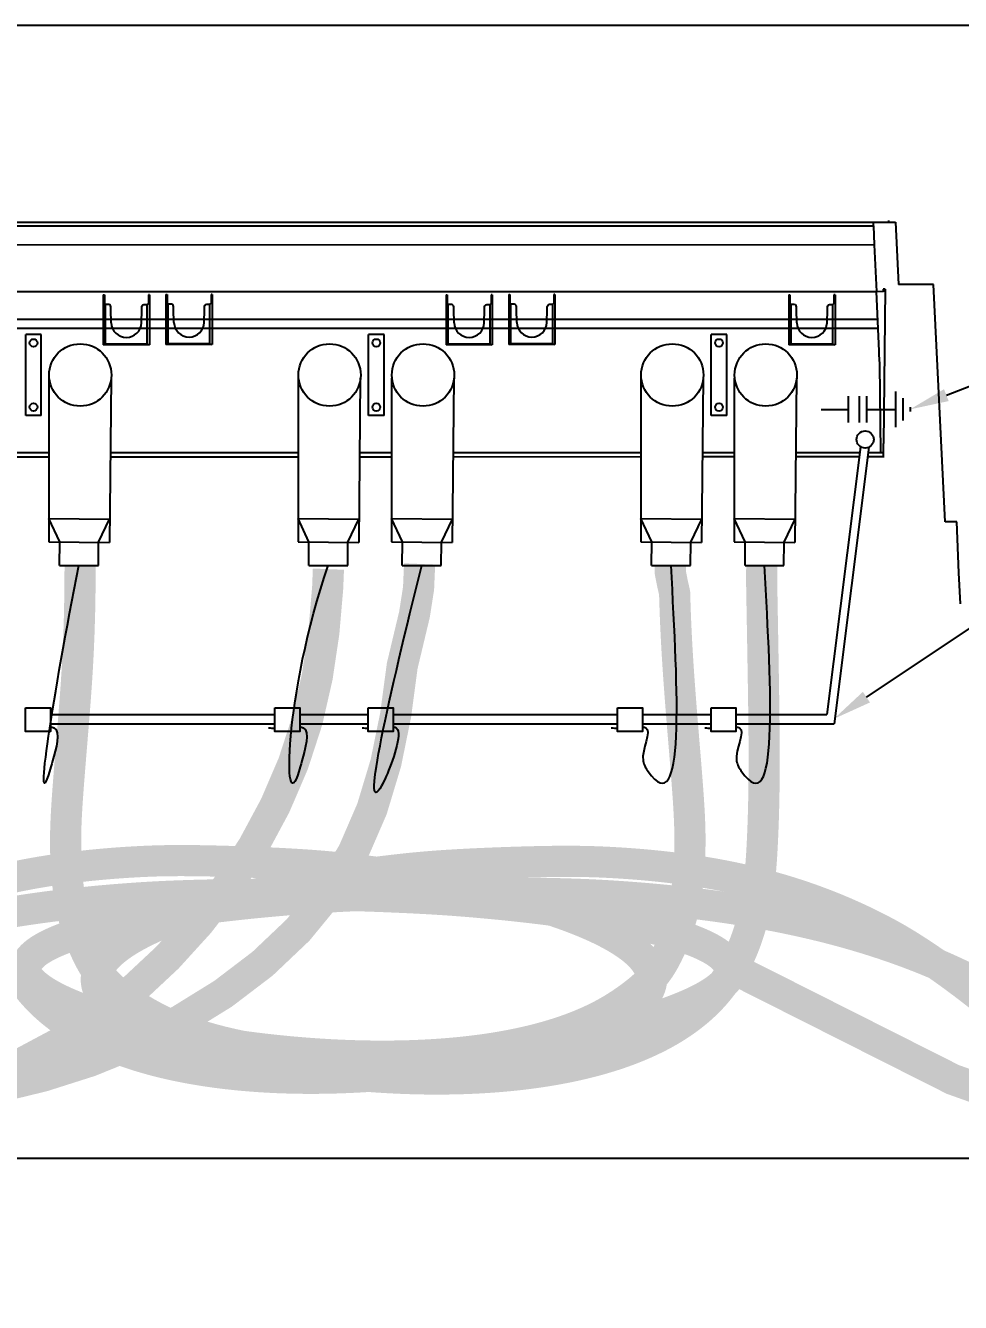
# Model space of a CAD drawing. Header units: feet. Extents: x -689 to 1837, y -511 to 1546.
# Drawn here: x 740.4 to 800.4, y 1464.4 to 1546.4 of the extents above; entities that cross this region are included whole.
import ezdxf
from ezdxf import colors
from ezdxf.entities.mleader import LeaderData, LeaderLine
from ezdxf.enums import TextEntityAlignment as Align
from ezdxf.math import Vec2, Vec3

# ---------------------------------------------------------------- set-up
doc = ezdxf.new("R2010")
doc.units = ezdxf.units.FT
doc.header["$MEASUREMENT"] = 0
for name, color, linetype in [('CABLE', 2, 'Continuous'), ('E-HVMV-EQUP', 91, 'Continuous'), ('E-TEXT', 7, 'Continuous'), ('EQUIPMENT', 6, 'Continuous'), ('TEXT', 1, 'Continuous')]:
    doc.layers.add(name, color=color, linetype=linetype)
doc.layers.add('G-NPLT', color=67, linetype='Continuous', plot=False)
doc.styles.add('FSLR_Gentext', font='Simplex.shx', dxfattribs={"width": 0.8, "height": 0.109375})
doc.styles.add('NEI-A', font='arial.ttf')

# ---------------------------------------------------------------- blocks, each defined once
blk = doc.blocks.new('*U18')
for p, q in [((0, 0), (0, -0.1739)), ((0.0851, -0.1739), (-0.0851, -0.1739)), ((0.0851, -0.245), (-0.0851, -0.245)), ((0.0851, -0.2923), (-0.0851, -0.2923)), ((0, -0.2923), (0, -0.4767)), ((0.1137, -0.4767), (-0.1137, -0.4767)), ((0.071, -0.524), (-0.071, -0.524)), ((0.0142, -0.5714), (-0.0142, -0.5714))]:
    blk.add_line(p, q)
at = {"layer": 'E-TEXT', "style": 'FSLR_Gentext', "width": 0.8}
blk.add_attdef('VDESC', text='', height=0.1094, dxfattribs=at).set_placement((-0.0031, -0.6504), align=Align.TOP_CENTER)

msp = doc.modelspace()

# ---------------------------------------------------------------- linework, layer by layer
at = {"layer": 'CABLE', "const_width": 2}
for points in [[(759.864, 1511.47943), (759.81665, 1510.26876), (759.56923, 1507.40213), (759.14602, 1504.56258), (758.50577, 1501.7577), (757.609, 1498.99553), (756.44755, 1496.29242), (755.04011, 1493.67179), (753.40626, 1491.15732), (751.56555, 1488.77268), (749.53756, 1486.54152), (747.34184, 1484.48752), (744.99797, 1482.63434), (742.52551, 1481.00566), (739.94402, 1479.62513), (737.27307, 1478.51643), (734.53068, 1477.68893), (731.72966, 1477.10413), (728.88173, 1476.71348), (711.9627, 1476.12116)], [(765.71788, 1511.81359), (765.65087, 1510.24557), (765.38853, 1508.56925), (764.60122, 1505.26812), (764.17945, 1502.11015), (763.55177, 1499.03586), (762.66157, 1496.08251), (761.45224, 1493.28735), (759.86941, 1490.68703), (757.913, 1488.30368), (755.63914, 1486.14444), (753.10654, 1484.21572), (750.37392, 1482.52395), (747.49999, 1481.07556), (744.54332, 1479.87687), (741.54513, 1478.92225), (738.51383, 1478.18339), (735.45414, 1477.62948), (732.37079, 1477.22969), (729.26852, 1476.9532), (726.15206, 1476.76917)], [(743.92512, 1511.70272), (743.91621, 1510.11468), (743.89088, 1508.67099), (743.85172, 1507.35674), (743.80133, 1506.15698), (743.74229, 1505.05681), (743.6772, 1504.0413), (743.60865, 1503.09551), (743.53923, 1502.20453), (743.47121, 1501.35603), (743.40554, 1500.54813), (743.34284, 1499.78152), (743.28375, 1499.05694), (743.22889, 1498.37507), (743.17888, 1497.73665), (743.13435, 1497.14237), (743.09594, 1496.59295), (743.06409, 1496.08807), (743.03862, 1495.62335), (743.01916, 1495.19336), (743.00536, 1494.79267), (742.99686, 1494.41588), (742.9933, 1494.05755), (742.99432, 1493.71228), (742.99956, 1493.37464), (743.00874, 1493.04013), (743.02197, 1492.70795), (743.03943, 1492.37825), (743.0613, 1492.05114), (743.08777, 1491.72676), (743.11901, 1491.40523), (743.15522, 1491.08668), (743.19657, 1490.77124), (743.24325, 1490.45905), (743.29544, 1490.15022), (743.35333, 1489.84489), (743.41709, 1489.54318), (743.48692, 1489.24523), (743.563, 1488.95116), (743.64551, 1488.66111), (743.73463, 1488.37519), (743.83028, 1488.09382), (743.93132, 1487.81851), (744.03634, 1487.55106), (744.14393, 1487.29324), (744.25269, 1487.04685), (744.36119, 1486.81369), (744.46805, 1486.59554), (744.57184, 1486.39419), (744.67152, 1486.21077), (744.76757, 1486.0438), (744.8608, 1485.89113), (744.95204, 1485.7506), (745.04212, 1485.62007), (745.13187, 1485.49739), (745.22212, 1485.38041), (745.3137, 1485.26698), (745.40763, 1485.1551), (745.50576, 1485.04327), (745.61016, 1484.93018), (745.72285, 1484.81448), (745.84591, 1484.69484), (745.98138, 1484.56992), (746.13131, 1484.43839), (746.29775, 1484.2989), (746.48216, 1484.15065), (746.68368, 1483.9949), (746.90083, 1483.83346), (747.13215, 1483.66811), (747.37618, 1483.50066), (747.63145, 1483.3329), (747.8965, 1483.16662), (748.16986, 1483.00363), (748.4503, 1482.8454), (748.73742, 1482.69219), (749.03108, 1482.54397), (749.33112, 1482.40067), (749.63738, 1482.26224), (749.94971, 1482.12865), (750.26795, 1481.99983), (750.59194, 1481.87573), (750.92152, 1481.75631), (751.25655, 1481.64152), (751.59685, 1481.53131), (751.94228, 1481.42562), (752.29268, 1481.32442), (752.64788, 1481.22763), (753.00774, 1481.13523), (753.3721, 1481.04715), (753.74079, 1480.96336), (754.11367, 1480.88378), (754.49058, 1480.80839), (754.87136, 1480.73713), (755.25584, 1480.66994), (755.64389, 1480.60679), (756.03533, 1480.54761), (756.43001, 1480.49236), (756.82778, 1480.44099), (757.22847, 1480.39344), (757.63194, 1480.34968), (758.03802, 1480.30965), (758.44656, 1480.27329), (758.8574, 1480.24057), (759.27038, 1480.21142), (759.68534, 1480.18581), (760.10214, 1480.16367), (760.52061, 1480.14496), (760.9406, 1480.12964), (761.36194, 1480.11764), (761.78449, 1480.10893), (762.20808, 1480.10344), (762.63256, 1480.10114), (763.05778, 1480.10197), (763.48356, 1480.10587), (763.90977, 1480.11281), (764.33623, 1480.12273), (764.7628, 1480.13558), (765.18931, 1480.15131), (765.61562, 1480.16988), (766.04156, 1480.19122), (766.46697, 1480.2153), (766.89171, 1480.24206), (767.3156, 1480.27145), (767.7385, 1480.30342), (768.16026, 1480.33793), (768.5807, 1480.37492), (768.99967, 1480.41434), (769.41703, 1480.45614), (769.83261, 1480.50028), (770.24625, 1480.54669), (770.65779, 1480.59535), (771.06709, 1480.64618), (771.47398, 1480.69915), (771.87831, 1480.7542), (772.27992, 1480.81129), (772.67865, 1480.87035), (773.07435, 1480.93136), (773.46686, 1480.99424), (773.85601, 1481.05896), (774.24167, 1481.12547), (774.62366, 1481.19371), (775.00183, 1481.26363), (775.37603, 1481.33519), (775.7461, 1481.40833), (776.11187, 1481.48301), (776.4732, 1481.55917), (776.82993, 1481.63676), (777.1819, 1481.71575), (777.52895, 1481.79606), (777.87092, 1481.87767), (778.20767, 1481.96051), (778.53903, 1482.04453), (778.86485, 1482.12969), (779.18496, 1482.21594), (779.49921, 1482.30322), (779.80745, 1482.39149), (780.10952, 1482.48069), (780.40526, 1482.57078), (780.69452, 1482.66171), (780.97713, 1482.75342), (781.25294, 1482.84587), (781.5218, 1482.93901), (781.78354, 1483.03279), (782.03801, 1483.12715), (782.28506, 1483.22205), (782.52452, 1483.31743), (782.75624, 1483.41326), (782.98006, 1483.50947), (783.19583, 1483.60602), (783.40339, 1483.70286), (783.60257, 1483.79993), (783.79324, 1483.8972), (783.97522, 1483.9946), (784.14836, 1484.09209), (784.3125, 1484.18962), (784.4675, 1484.28714), (784.61318, 1484.3846), (784.7494, 1484.48182), (784.87605, 1484.57817), (784.99301, 1484.67289), (785.10017, 1484.7652), (785.19742, 1484.85434), (785.28466, 1484.93956), (785.36176, 1485.02008), (785.42862, 1485.09514), (785.48531, 1485.16424), (785.53262, 1485.22788), (785.57152, 1485.28681), (785.60298, 1485.34181), (785.62797, 1485.39362), (785.64745, 1485.44301), (785.66241, 1485.49075), (785.67381, 1485.53758), (785.68236, 1485.58427), (785.68773, 1485.63149), (785.6893, 1485.67994), (785.6865, 1485.73029), (785.67872, 1485.78322), (785.66536, 1485.83942), (785.64582, 1485.89956), (785.61951, 1485.96434), (785.5859, 1486.03418), (785.54471, 1486.10858), (785.49574, 1486.1868), (785.43878, 1486.26809), (785.37363, 1486.3517), (785.30009, 1486.43689), (785.21794, 1486.52291), (785.12698, 1486.60902), (785.02707, 1486.69459), (784.91826, 1486.77949), (784.80065, 1486.86371), (784.67437, 1486.94724), (784.53953, 1487.03008), (784.39623, 1487.11221), (784.2446, 1487.19364), (784.08473, 1487.27434), (783.91675, 1487.35431), (783.74076, 1487.43354), (783.55689, 1487.51203), (783.36523, 1487.58976), (783.1659, 1487.66672), (782.95901, 1487.74292), (782.74468, 1487.81833), (782.52302, 1487.89295), (782.29414, 1487.96677), (782.05814, 1488.03978), (781.81515, 1488.11198), (781.56528, 1488.18336), (781.30863, 1488.25389), (781.04532, 1488.32359), (780.77547, 1488.39244), (780.49917, 1488.46043), (780.21655, 1488.52755), (779.92772, 1488.59379), (779.63279, 1488.65915), (779.33186, 1488.72361), (779.02506, 1488.78717), (778.7125, 1488.84982), (778.39428, 1488.91155), (778.07052, 1488.97235), (777.74133, 1489.03222), (777.40682, 1489.09114), (777.06711, 1489.1491), (776.7223, 1489.2061), (776.37252, 1489.26213), (776.01786, 1489.31718), (775.65845, 1489.37124), (775.29439, 1489.42431), (774.92579, 1489.47636), (774.55278, 1489.5274), (774.17545, 1489.57742), (773.79393, 1489.62641), (773.40832, 1489.67436), (773.01874, 1489.72125), (772.6253, 1489.76709), (772.2281, 1489.81186), (771.82727, 1489.85556), (771.42291, 1489.89817), (771.01514, 1489.93969), (770.60407, 1489.98011), (770.1898, 1490.01942), (769.77246, 1490.05761), (769.35215, 1490.09468), (768.92899, 1490.13061), (768.50189, 1490.16542), (768.06501, 1490.19925), (767.6113, 1490.23225), (767.13373, 1490.26459), (766.62523, 1490.29643), (766.07879, 1490.32793), (765.48734, 1490.35924), (764.84385, 1490.39053), (764.14368, 1490.42182), (763.39179, 1490.45255), (762.59553, 1490.48203), (761.76225, 1490.50958), (760.89933, 1490.53449), (760.01411, 1490.55607), (759.11396, 1490.57363), (758.20623, 1490.58648), (757.29828, 1490.59412), (756.39753, 1490.59684), (755.51136, 1490.59514), (754.6472, 1490.5895), (753.81244, 1490.58041), (753.01449, 1490.56836), (752.26075, 1490.55384), (751.55864, 1490.53735), (750.91315, 1490.51928), (750.31962, 1490.49971), (749.77101, 1490.47864), (749.26025, 1490.45605), (748.78028, 1490.43194), (748.32405, 1490.4063), (747.8845, 1490.37912), (747.45456, 1490.35039), (747.02836, 1490.3201), (746.60474, 1490.28826), (746.18374, 1490.25485), (745.76536, 1490.21986), (745.34963, 1490.18331), (744.93659, 1490.14517), (744.52624, 1490.10544), (744.11863, 1490.06412), (743.71375, 1490.02121), (743.31161, 1489.97669), (742.91218, 1489.93058), (742.51546, 1489.88285), (742.12141, 1489.83352), (741.73004, 1489.78257), (741.34131, 1489.73001), (740.95522, 1489.67582), (740.57175, 1489.62001), (740.19087, 1489.56257), (739.81258, 1489.5035), (739.43686, 1489.4428), (739.06369, 1489.38046)], [(781.81304, 1511.67987), (781.81479, 1511.24448), (781.94371, 1510.58493), (782.08709, 1509.95501), (782.10641, 1509.30165), (782.12934, 1508.64462), (782.15615, 1507.98365), (782.18708, 1507.31846), (782.22229, 1506.64885), (782.26151, 1505.97494), (782.30436, 1505.29691), (782.3505, 1504.61497), (782.39954, 1503.9293), (782.45112, 1503.24009), (782.50488, 1502.54754), (782.56044, 1501.85184), (782.61733, 1501.15416), (782.67463, 1500.4596), (782.73133, 1499.77421), (782.78641, 1499.10406), (782.83884, 1498.45521), (782.88759, 1497.83374), (782.93166, 1497.24571), (782.97001, 1496.69718), (783.00186, 1496.19231), (783.02733, 1495.72759), (783.04678, 1495.29759), (783.06058, 1494.89691), (783.06908, 1494.52012), (783.07264, 1494.16179), (783.07163, 1493.81652), (783.06639, 1493.47887), (783.0572, 1493.14436), (783.04397, 1492.81219), (783.02651, 1492.48249), (783.00464, 1492.15538), (782.97818, 1491.83099), (782.94693, 1491.50946), (782.91073, 1491.19092), (782.86938, 1490.87548), (782.8227, 1490.56328), (782.77051, 1490.25445), (782.71262, 1489.94912), (782.64885, 1489.64742), (782.57902, 1489.34947), (782.50294, 1489.0554), (782.42044, 1488.76534), (782.33132, 1488.47943), (782.23567, 1488.19806), (782.13462, 1487.92275), (782.0296, 1487.65529), (781.92201, 1487.39748), (781.81326, 1487.15109), (781.70475, 1486.91792), (781.5979, 1486.69977), (781.49411, 1486.49842), (781.39442, 1486.31501), (781.29838, 1486.14804), (781.20515, 1485.99537), (781.1139, 1485.85484), (781.02382, 1485.72431), (780.93407, 1485.60163), (780.84382, 1485.48465), (780.75225, 1485.37122), (780.65832, 1485.25933), (780.56018, 1485.14751), (780.45579, 1485.03442), (780.34309, 1484.91872), (780.22003, 1484.79908), (780.08457, 1484.67416), (779.93464, 1484.54262), (779.7682, 1484.40314), (779.58378, 1484.25488), (779.38226, 1484.09914), (779.16511, 1483.93769), (778.93379, 1483.77235), (778.68976, 1483.6049), (778.43449, 1483.43714), (778.16944, 1483.27086), (777.89608, 1483.10786), (777.61565, 1482.94963), (777.32853, 1482.79643), (777.03486, 1482.64821), (776.73482, 1482.50491), (776.42856, 1482.36648), (776.11623, 1482.23288), (775.79799, 1482.10406), (775.474, 1481.97997), (775.14442, 1481.86055), (774.8094, 1481.74576), (774.46909, 1481.63555), (774.12367, 1481.52986), (773.77327, 1481.42865), (773.41806, 1481.33187), (773.0582, 1481.23947), (772.69385, 1481.15139), (772.32515, 1481.06759), (771.95227, 1480.98802), (771.57536, 1480.91263), (771.19459, 1480.84137), (770.8101, 1480.77418), (770.42206, 1480.71102), (770.03062, 1480.65184), (769.63594, 1480.59659), (769.23817, 1480.54522), (768.83747, 1480.49768), (768.43401, 1480.45392), (768.02793, 1480.41388), (767.61939, 1480.37753), (767.20855, 1480.3448), (766.79557, 1480.31566), (766.3806, 1480.29004), (765.9638, 1480.26791), (765.54533, 1480.2492), (765.12535, 1480.23388), (764.704, 1480.22188), (764.28145, 1480.21316), (763.85786, 1480.20768), (763.43338, 1480.20538), (763.00817, 1480.2062), (762.58238, 1480.21011), (762.15618, 1480.21705), (761.72971, 1480.22697), (761.30315, 1480.23982), (760.87663, 1480.25555), (760.45033, 1480.27412), (760.02439, 1480.29546), (759.59897, 1480.31954), (759.17424, 1480.3463), (758.75034, 1480.37569), (758.32744, 1480.40766), (757.90569, 1480.44217), (757.48525, 1480.47915), (757.06627, 1480.51857), (756.64891, 1480.56038), (756.23334, 1480.60451), (755.8197, 1480.65093), (755.40815, 1480.69958), (754.99885, 1480.75042), (754.59196, 1480.80339), (754.18763, 1480.85844), (753.78602, 1480.91552), (753.38729, 1480.97459), (752.9916, 1481.03559), (752.59909, 1481.09848), (752.20993, 1481.1632), (751.82428, 1481.2297), (751.44229, 1481.29794), (751.06411, 1481.36787), (750.68991, 1481.43942), (750.31985, 1481.51257), (749.95407, 1481.58724), (749.59274, 1481.6634), (749.23602, 1481.741), (748.88405, 1481.81998), (748.537, 1481.9003), (748.19502, 1481.9819), (747.85827, 1482.06474), (747.52691, 1482.14877), (747.2011, 1482.23393), (746.88099, 1482.32017), (746.56673, 1482.40745), (746.25849, 1482.49572), (745.95642, 1482.58493), (745.66068, 1482.67502), (745.37143, 1482.76595), (745.08882, 1482.85766), (744.813, 1482.95011), (744.54415, 1483.04325), (744.28241, 1483.13702), (744.02793, 1483.23138), (743.78089, 1483.32628), (743.54143, 1483.42167), (743.30971, 1483.5175), (743.08588, 1483.61371), (742.87012, 1483.71026), (742.66256, 1483.80709), (742.46337, 1483.90417), (742.27271, 1484.00143), (742.09073, 1484.09884), (741.91759, 1484.19633), (741.75344, 1484.29386), (741.59845, 1484.39138), (741.45276, 1484.48883), (741.31654, 1484.58606), (741.18989, 1484.68241), (741.07293, 1484.77713), (740.96577, 1484.86944), (740.86852, 1484.95858), (740.78129, 1485.0438), (740.70419, 1485.12432), (740.63732, 1485.19938), (740.58063, 1485.26848), (740.53332, 1485.33211), (740.49443, 1485.39105), (740.46297, 1485.44604), (740.43798, 1485.49786), (740.41849, 1485.54725), (740.40353, 1485.59499), (740.39213, 1485.64182), (740.38358, 1485.6885), (740.37822, 1485.73573), (740.37664, 1485.78417), (740.37944, 1485.83452), (740.38723, 1485.88746), (740.40059, 1485.94366), (740.42012, 1486.0038), (740.44643, 1486.06857), (740.48005, 1486.13841), (740.52124, 1486.21282), (740.57021, 1486.29104), (740.62717, 1486.37233), (740.69231, 1486.45594), (740.76586, 1486.54113), (740.84801, 1486.62715), (740.93896, 1486.71325), (741.03888, 1486.79882), (741.14769, 1486.88372), (741.26529, 1486.96794), (741.39157, 1487.05148), (741.52641, 1487.13432), (741.66971, 1487.21645), (741.82135, 1487.29787), (741.98121, 1487.37857), (742.14919, 1487.45855), (742.32518, 1487.53778), (742.50906, 1487.61627), (742.70072, 1487.694), (742.90005, 1487.77096), (743.10693, 1487.84715), (743.32126, 1487.92256), (743.54293, 1487.99718), (743.77181, 1488.07101), (744.0078, 1488.14402), (744.25079, 1488.21622), (744.50066, 1488.28759), (744.75731, 1488.35813), (745.02062, 1488.42783), (745.29048, 1488.49668), (745.56677, 1488.56466), (745.84939, 1488.63178), (746.13822, 1488.69803), (746.43316, 1488.76338), (746.73408, 1488.82785), (747.04088, 1488.89141), (747.35345, 1488.95406), (747.67167, 1489.01579), (747.99543, 1489.07659), (748.32461, 1489.13645), (748.65912, 1489.19537), (748.99883, 1489.25334), (749.34364, 1489.31034), (749.69343, 1489.36637), (750.04808, 1489.42142), (750.4075, 1489.47548), (750.77156, 1489.52854), (751.14015, 1489.5806), (751.51317, 1489.63164), (751.89049, 1489.68166), (752.27201, 1489.73065), (752.65762, 1489.77859), (753.04721, 1489.82549), (753.44065, 1489.87133), (753.83784, 1489.9161), (754.23868, 1489.9598), (754.64303, 1490.00241), (755.0508, 1490.04393), (755.46188, 1490.08435), (755.87614, 1490.12366), (756.29348, 1490.16185), (756.71379, 1490.19892), (757.13695, 1490.23484), (757.56405, 1490.26966), (758.00093, 1490.30348), (758.45464, 1490.33649), (758.93222, 1490.36883), (759.44071, 1490.40067), (759.98716, 1490.43216), (760.5786, 1490.46348), (761.22209, 1490.49477), (761.92226, 1490.52605), (762.67416, 1490.55679), (763.47042, 1490.58627), (764.30369, 1490.61381), (765.16662, 1490.63872), (766.05183, 1490.66031), (766.95199, 1490.67787), (767.85972, 1490.69072), (768.76766, 1490.69836), (769.66842, 1490.70108), (770.55458, 1490.69938), (771.41875, 1490.69373), (772.25351, 1490.68465), (773.05146, 1490.6726), (773.80519, 1490.65808), (774.5073, 1490.64158), (775.1528, 1490.62352), (775.74632, 1490.60395), (776.29494, 1490.58287), (776.8057, 1490.56029), (777.28566, 1490.53618), (777.74189, 1490.51053), (778.18145, 1490.48335), (778.61139, 1490.45462), (779.03758, 1490.42434), (779.4612, 1490.39249), (779.88221, 1490.35908), (780.30059, 1490.3241), (780.71631, 1490.28754), (781.12936, 1490.2494), (781.5397, 1490.20968), (781.94732, 1490.16836), (782.35219, 1490.12545), (782.75434, 1490.08093), (783.15376, 1490.03481), (783.55049, 1489.98709), (783.94453, 1489.93776), (784.33591, 1489.88681), (784.72463, 1489.83424), (785.11072, 1489.78006), (785.4942, 1489.72425), (785.87507, 1489.66681), (786.25336, 1489.60774), (786.62908, 1489.54703), (787.00226, 1489.48469), (787.3729, 1489.42071), (787.74102, 1489.35508), (788.10664, 1489.2878), (788.46979, 1489.21888), (788.83046, 1489.14829), (789.18869, 1489.07605), (789.54449, 1489.00215), (789.89787, 1488.92658), (790.24885, 1488.84934), (790.59745, 1488.77043), (790.94368, 1488.68984), (791.28757, 1488.60757), (791.62913, 1488.52362), (791.96837, 1488.43799), (792.30532, 1488.35066), (792.63998, 1488.26164), (792.97238, 1488.17093), (793.30254, 1488.07851), (793.63047, 1487.98439), (793.95618, 1487.88857), (794.27969, 1487.79103), (794.60103, 1487.69178), (794.92021, 1487.59081), (795.23724, 1487.48813), (795.55214, 1487.38371), (795.86492, 1487.27757), (796.17562, 1487.1697), (796.48423, 1487.0601), (796.79079, 1486.94875), (797.0953, 1486.83567), (797.39778, 1486.72084), (797.69825, 1486.60426), (797.99673, 1486.48593), (798.29323, 1486.36585), (798.58777, 1486.244), (798.88036, 1486.1204), (799.17103, 1485.99503), (799.45979, 1485.86789), (799.74666, 1485.73897), (800.03165, 1485.60828), (800.31479, 1485.47582), (800.59608, 1485.34157), (800.87554, 1485.20553), (801.15437, 1485.06751), (801.43845, 1484.92653)], [(787.68206, 1511.65052), (787.67155, 1510.81635), (787.68976, 1509.76127), (787.70703, 1508.7825), (787.72305, 1507.87791), (787.73782, 1507.03918), (787.75145, 1506.25646), (787.76404, 1505.51989), (787.77567, 1504.81961), (787.78647, 1504.14577), (787.79651, 1503.48852), (787.80591, 1502.83799), (787.81467, 1502.186), (787.82247, 1501.53108), (787.82889, 1500.8734), (787.8335, 1500.21317), (787.83591, 1499.55056), (787.83568, 1498.88576), (787.8324, 1498.21897), (787.82566, 1497.55038), (787.81513, 1496.88109), (787.80081, 1496.21591), (787.78281, 1495.56056), (787.76122, 1494.92077), (787.73614, 1494.30226), (787.70767, 1493.71076), (787.67591, 1493.15199), (787.64095, 1492.63168), (787.60284, 1492.15373), (787.56141, 1491.7148), (787.51641, 1491.30972), (787.46761, 1490.93332), (787.4148, 1490.58043), (787.35772, 1490.24589), (787.29615, 1489.92454), (787.22987, 1489.6112), (787.15864, 1489.30159), (787.08227, 1488.99499), (787.0006, 1488.69152), (786.91345, 1488.39133), (786.82063, 1488.09459), (786.72198, 1487.80142), (786.61731, 1487.51197), (786.50646, 1487.2264), (786.38924, 1486.94484), (786.26549, 1486.66743), (786.13506, 1486.39431), (785.99779, 1486.12562), (785.85351, 1485.86148), (785.70207, 1485.60204), (785.54331, 1485.34743), (785.37707, 1485.09779), (785.20322, 1484.85323), (785.02177, 1484.61379), (784.83274, 1484.37951), (784.63616, 1484.1504), (784.43207, 1483.9265), (784.22049, 1483.70782), (784.00145, 1483.49439), (783.77499, 1483.28624), (783.54116, 1483.08338), (783.30007, 1482.88577), (783.05188, 1482.69339), (782.79674, 1482.50617), (782.53478, 1482.32408), (782.26615, 1482.14709), (781.991, 1481.97514), (781.70948, 1481.80819), (781.42172, 1481.64621), (781.12788, 1481.48914), (780.8281, 1481.33695), (780.52254, 1481.18959), (780.21132, 1481.04702), (779.89461, 1480.90919), (779.57256, 1480.77606), (779.2453, 1480.64759), (778.91298, 1480.52374), (778.57576, 1480.40446), (778.23377, 1480.28971), (777.88717, 1480.17944), (777.5361, 1480.07361), (777.18071, 1479.97219), (776.82115, 1479.87511), (776.45756, 1479.78235), (776.09009, 1479.69386), (775.71889, 1479.60959), (775.3441, 1479.5295), (774.96587, 1479.45356), (774.58436, 1479.3817), (774.19969, 1479.3139), (773.81203, 1479.25011), (773.42152, 1479.19028), (773.02831, 1479.13438), (772.63253, 1479.08235), (772.23435, 1479.03416), (771.83391, 1478.98976), (771.43135, 1478.94911), (771.02682, 1478.91216), (770.62046, 1478.87888), (770.21244, 1478.84921), (769.80288, 1478.82312), (769.39195, 1478.80056), (768.97978, 1478.78149), (768.56652, 1478.76587), (768.15232, 1478.75364), (767.73733, 1478.74478), (767.3217, 1478.73923), (766.90556, 1478.73696), (766.48907, 1478.73791), (766.07238, 1478.74205), (765.65563, 1478.74933), (765.23897, 1478.7597), (764.82254, 1478.77314), (764.40649, 1478.78958), (763.99098, 1478.809), (763.57614, 1478.83134), (763.16213, 1478.85656), (762.74908, 1478.88462), (762.33716, 1478.91548), (761.9265, 1478.94909), (761.51725, 1478.98541), (761.10956, 1479.02439), (760.70357, 1479.066), (760.29944, 1479.11018), (759.89731, 1479.15691), (759.49732, 1479.20612), (759.09962, 1479.25778), (758.70437, 1479.31185), (758.31171, 1479.36828), (757.92177, 1479.42703), (757.53472, 1479.48805), (757.1507, 1479.55131), (756.76986, 1479.61676), (756.39233, 1479.68435), (756.01828, 1479.75404), (755.64784, 1479.8258), (755.28116, 1479.89957), (754.9184, 1479.97531), (754.55969, 1480.05298), (754.20519, 1480.13254), (753.85503, 1480.21394), (753.50938, 1480.29714), (753.16837, 1480.38209), (752.83215, 1480.46876), (752.50088, 1480.5571), (752.17468, 1480.64706), (751.85373, 1480.73861), (751.53815, 1480.83169), (751.22809, 1480.92627), (750.92372, 1481.02231), (750.62516, 1481.11975), (750.33257, 1481.21856), (750.0461, 1481.31869), (749.76588, 1481.4201), (749.49208, 1481.52275), (749.22483, 1481.62659), (748.96429, 1481.73158), (748.71059, 1481.83768), (748.4639, 1481.94484), (748.22434, 1482.05301), (747.99208, 1482.16217), (747.76725, 1482.27226), (747.55001, 1482.38323), (747.3405, 1482.49506), (747.13887, 1482.60768), (746.94527, 1482.72107), (746.75984, 1482.83517), (746.58272, 1482.94994), (746.41408, 1483.06535), (746.25404, 1483.18134), (746.10277, 1483.29787), (745.96041, 1483.41491), (745.82709, 1483.5324), (745.70295, 1483.65031), (745.58808, 1483.76859), (745.48262, 1483.8872), (745.38666, 1484.00611), (745.30033, 1484.12527), (745.22375, 1484.24464), (745.15701, 1484.36418), (745.10022, 1484.48385), (745.05335, 1484.60362), (745.01633, 1484.72346), (744.98913, 1484.84335), (744.97168, 1484.96325), (744.96393, 1485.08314), (744.96582, 1485.20299), (744.97731, 1485.32276), (744.99833, 1485.44244), (745.02878, 1485.562), (745.06856, 1485.6814), (745.11755, 1485.80064), (745.17565, 1485.91967), (745.24275, 1486.03849), (745.31874, 1486.15706), (745.40352, 1486.27535), (745.49698, 1486.39336), (745.599, 1486.51104), (745.70949, 1486.62838), (745.82833, 1486.74535), (745.95542, 1486.86192), (746.09065, 1486.97808), (746.23391, 1487.0938), (746.38509, 1487.20905), (746.54409, 1487.3238), (746.7108, 1487.43804), (746.88511, 1487.55174), (747.06691, 1487.66488), (747.25609, 1487.77742), (747.45256, 1487.88936), (747.65619, 1488.00065), (747.86688, 1488.11128), (748.08453, 1488.22122), (748.30902, 1488.33045), (748.54025, 1488.43894), (748.77812, 1488.54667), (749.0225, 1488.65361), (749.2733, 1488.75975), (749.53041, 1488.86505), (749.79372, 1488.96948), (750.06312, 1489.07304), (750.33851, 1489.17569), (750.61977, 1489.2774), (750.9068, 1489.37815), (751.19949, 1489.47793), (751.49774, 1489.57669), (751.80143, 1489.67443), (752.11046, 1489.77111), (752.42472, 1489.86671), (752.7441, 1489.9612), (753.0685, 1490.05457), (753.3978, 1490.14678), (753.73191, 1490.23781), (754.0707, 1490.32764), (754.41408, 1490.41624), (754.76194, 1490.50359), (755.11416, 1490.58966), (755.47064, 1490.67443), (755.83128, 1490.75788), (756.19596, 1490.83997), (756.56458, 1490.92069), (756.93703, 1491.00001), (757.3132, 1491.07791), (757.69299, 1491.15436), (758.07628, 1491.22934), (758.46298, 1491.30282), (758.85296, 1491.37477), (759.24613, 1491.44518), (759.64237, 1491.51402), (760.04158, 1491.58126), (760.44365, 1491.64689), (760.84847, 1491.71087), (761.25594, 1491.77318), (761.66594, 1491.83379), (762.07838, 1491.89269), (762.49313, 1491.94984), (762.9101, 1492.00523), (763.32917, 1492.05882), (763.75025, 1492.1106), (764.17321, 1492.16054), (764.5991, 1492.20863), (765.03352, 1492.25494), (765.48323, 1492.29955), (765.95496, 1492.34256), (766.45548, 1492.38403), (766.99152, 1492.42407), (767.56984, 1492.46274), (768.19719, 1492.50014), (768.87687, 1492.53625), (769.59841, 1492.57062), (770.34788, 1492.60271), (771.11136, 1492.63195), (771.87493, 1492.65781), (772.62467, 1492.67974), (773.34665, 1492.69717), (774.02695, 1492.70957), (774.6551, 1492.71654), (775.23439, 1492.71828), (775.77156, 1492.71518), (776.27337, 1492.70759), (776.74653, 1492.69588), (777.19781, 1492.68042), (777.63395, 1492.66158), (778.06167, 1492.63972), (778.48659, 1492.61514), (778.90974, 1492.58789), (779.331, 1492.55794), (779.75028, 1492.52526), (780.16746, 1492.48984), (780.58245, 1492.45164), (780.99511, 1492.41064), (781.40537, 1492.36682), (781.81309, 1492.32016), (782.2182, 1492.27063), (782.6206, 1492.21822), (783.0202, 1492.1629), (783.4169, 1492.10467), (783.81062, 1492.04349), (784.20125, 1491.97936), (784.58872, 1491.91225), (784.97294, 1491.84215), (785.3539, 1491.76907), (785.73159, 1491.69303), (786.10603, 1491.61405), (786.4772, 1491.53214), (786.84511, 1491.44732), (787.20976, 1491.35961), (787.57115, 1491.26902), (787.92929, 1491.17557), (788.2842, 1491.07929), (788.63592, 1490.98022), (788.98448, 1490.87837), (789.32992, 1490.77378), (789.67227, 1490.66649), (790.01156, 1490.55651), (790.34783, 1490.44388), (790.68111, 1490.32863), (791.01144, 1490.21079), (791.33885, 1490.09039), (791.66337, 1489.96746), (791.98504, 1489.84203), (792.30389, 1489.71412), (792.61996, 1489.58377), (792.93328, 1489.45102), (793.24389, 1489.31588), (793.55181, 1489.17838), (793.85709, 1489.03857), (794.15975, 1488.89646), (794.45983, 1488.75209), (794.75737, 1488.60549), (795.05239, 1488.45668), (795.34494, 1488.30571), (795.63569, 1488.15209), (795.92793, 1487.99341), (796.22557, 1487.82673), (796.53254, 1487.64913), (796.85277, 1487.45769), (797.19017, 1487.24946), (797.54868, 1487.02154), (797.93222, 1486.771), (798.34331, 1486.4958), (798.77893, 1486.19753), (799.23464, 1485.87867), (799.706, 1485.5417), (800.18859, 1485.1891), (800.67797, 1484.82336), (801.16971, 1484.44694), (801.65937, 1484.06234)], [(739.30625, 1486.71379), (739.43668, 1486.44067), (739.57395, 1486.17197), (739.71823, 1485.90784), (739.86967, 1485.6484), (740.02843, 1485.39379), (740.19467, 1485.14414), (740.36851, 1484.89958), (740.54997, 1484.66015), (740.739, 1484.42587), (740.93558, 1484.19676), (741.13967, 1483.97286), (741.35125, 1483.75418), (741.57029, 1483.54075), (741.79675, 1483.3326), (742.03058, 1483.12973), (742.27167, 1482.93213), (742.51985, 1482.73974), (742.775, 1482.55253), (743.03696, 1482.37044), (743.30559, 1482.19344), (743.58074, 1482.02149), (743.86226, 1481.85455), (744.15002, 1481.69256), (744.44386, 1481.5355), (744.74364, 1481.3833), (745.0492, 1481.23594), (745.36042, 1481.09337), (745.67712, 1480.95554), (745.99918, 1480.82242), (746.32644, 1480.69395), (746.65876, 1480.5701), (746.99598, 1480.45082), (747.33797, 1480.33606), (747.68457, 1480.2258), (748.03564, 1480.11997), (748.39103, 1480.01854), (748.75059, 1479.92147), (749.11418, 1479.82871), (749.48165, 1479.74021), (749.85285, 1479.65595), (750.22764, 1479.57586), (750.60587, 1479.49991), (750.98738, 1479.42806), (751.37205, 1479.36026), (751.75971, 1479.29647), (752.15022, 1479.23664), (752.54343, 1479.18073), (752.93921, 1479.12871), (753.33739, 1479.08051), (753.73783, 1479.03611), (754.14039, 1478.99546), (754.54492, 1478.95852), (754.95128, 1478.92523), (755.3593, 1478.89557), (755.76886, 1478.86948), (756.17979, 1478.84692), (756.59196, 1478.82785), (757.00522, 1478.81222), (757.41942, 1478.8), (757.83441, 1478.79114), (758.25004, 1478.78559), (758.66618, 1478.78331), (759.08267, 1478.78426), (759.49936, 1478.7884), (759.91611, 1478.79568), (760.33277, 1478.80606), (760.7492, 1478.81949), (761.16525, 1478.83594), (761.58076, 1478.85536), (761.9956, 1478.8777), (762.40961, 1478.90292), (762.82265, 1478.93098), (763.23458, 1478.96184), (763.64524, 1478.99545), (764.05449, 1479.03177), (764.46218, 1479.07075), (764.86817, 1479.11236), (765.2723, 1479.15654), (765.67443, 1479.20326), (766.07442, 1479.25247), (766.47212, 1479.30414), (766.86737, 1479.3582), (767.26003, 1479.41463), (767.64997, 1479.47338), (768.03702, 1479.53441), (768.42104, 1479.59767), (768.80188, 1479.66311), (769.17941, 1479.73071), (769.55346, 1479.8004), (769.9239, 1479.87215), (770.29058, 1479.94592), (770.65334, 1480.02167), (771.01205, 1480.09934), (771.36655, 1480.1789), (771.7167, 1480.2603), (772.06236, 1480.34349), (772.40337, 1480.42845), (772.73959, 1480.51512), (773.07086, 1480.60345), (773.39706, 1480.69342), (773.71801, 1480.78496), (774.03359, 1480.87805), (774.34364, 1480.97263), (774.64802, 1481.06866), (774.94658, 1481.16611), (775.23917, 1481.26492), (775.52564, 1481.36505), (775.80585, 1481.46646), (776.07966, 1481.56911), (776.34691, 1481.67295), (776.60745, 1481.77794), (776.86114, 1481.88403), (777.10784, 1481.99119), (777.3474, 1482.09937), (777.57966, 1482.20852), (777.80449, 1482.31861), (778.02173, 1482.42959), (778.23124, 1482.54141), (778.43287, 1482.65404), (778.62647, 1482.76742), (778.8119, 1482.88153), (778.98902, 1482.9963), (779.15766, 1483.11171), (779.3177, 1483.2277), (779.46897, 1483.34423), (779.61133, 1483.46126), (779.74465, 1483.57875), (779.86879, 1483.69666), (779.98366, 1483.81494), (780.08912, 1483.93356), (780.18508, 1484.05246), (780.27141, 1484.17162), (780.34799, 1484.29099), (780.41472, 1484.41053), (780.47152, 1484.5302), (780.51839, 1484.64997), (780.5554, 1484.76982), (780.58261, 1484.88971), (780.60006, 1485.00961), (780.60781, 1485.1295), (780.60592, 1485.24934), (780.59443, 1485.36912), (780.57341, 1485.4888), (780.54296, 1485.60835), (780.50318, 1485.72776), (780.45419, 1485.84699), (780.39609, 1485.96603), (780.32899, 1486.08484), (780.253, 1486.20341), (780.16822, 1486.32171), (780.07476, 1486.43971), (779.97274, 1486.5574), (779.86225, 1486.67473), (779.74341, 1486.7917), (779.61632, 1486.90828), (779.48109, 1487.02444), (779.33783, 1487.14015), (779.18665, 1487.2554), (779.02765, 1487.37016), (778.86094, 1487.4844), (778.68663, 1487.5981), (778.50483, 1487.71123), (778.31565, 1487.82378), (778.11918, 1487.93571), (777.91555, 1488.047), (777.70486, 1488.15763), (777.48721, 1488.26757), (777.26272, 1488.3768), (777.03149, 1488.48529), (776.79362, 1488.59302), (776.54924, 1488.69997), (776.29844, 1488.8061), (776.04133, 1488.9114), (775.77802, 1489.01584), (775.50862, 1489.1194), (775.23323, 1489.22204), (774.95197, 1489.32376), (774.66494, 1489.42451), (774.37225, 1489.52428), (774.074, 1489.62305), (773.77031, 1489.72079), (773.46128, 1489.81746), (773.14702, 1489.91306), (772.82764, 1490.00756), (772.50324, 1490.10092), (772.17394, 1490.19313), (771.83983, 1490.28416), (771.50104, 1490.37399), (771.15766, 1490.4626), (770.8098, 1490.54994), (770.45758, 1490.63602), (770.1011, 1490.72079), (769.74046, 1490.80423), (769.37578, 1490.88633), (769.00716, 1490.96705), (768.63471, 1491.04637), (768.25853, 1491.12427), (767.87875, 1491.20072), (767.49546, 1491.27569), (767.10876, 1491.34917), (766.71878, 1491.42113), (766.32561, 1491.49154), (765.92937, 1491.56038), (765.53016, 1491.62762), (765.12809, 1491.69324), (764.72327, 1491.75722), (764.3158, 1491.81953), (763.9058, 1491.88015), (763.49336, 1491.93904), (763.07861, 1491.9962), (762.66164, 1492.05158), (762.24256, 1492.10518), (761.82149, 1492.15696), (761.39853, 1492.2069), (760.97264, 1492.25499), (760.53822, 1492.3013), (760.08851, 1492.34591), (759.61678, 1492.38891), (759.11626, 1492.43039), (758.58022, 1492.47042), (758.0019, 1492.5091), (757.37455, 1492.5465), (756.69487, 1492.58261), (755.97333, 1492.61698), (755.22386, 1492.64906), (754.46038, 1492.67831), (753.69681, 1492.70417), (752.94707, 1492.72609), (752.22509, 1492.74353), (751.54479, 1492.75593), (750.91664, 1492.76289), (750.33735, 1492.76464), (749.80018, 1492.76154), (749.29837, 1492.75395), (748.82521, 1492.74224), (748.37393, 1492.72678), (747.93779, 1492.70793), (747.51007, 1492.68607), (747.08515, 1492.6615), (746.662, 1492.63424), (746.24074, 1492.60429), (745.82146, 1492.57162), (745.40428, 1492.53619), (744.98929, 1492.49799), (744.57662, 1492.457), (744.16637, 1492.41318), (743.75865, 1492.36652), (743.35354, 1492.31699), (742.95114, 1492.26457), (742.55154, 1492.20926), (742.15484, 1492.15102), (741.76112, 1492.08985), (741.37049, 1492.02571), (740.98302, 1491.9586), (740.5988, 1491.8885), (740.21784, 1491.81543), (739.84015, 1491.73939), (739.46571, 1491.6604), (739.09454, 1491.5785)], [(785.34886, 1486.07289), (799.95439, 1478.70555), (806.99159, 1476.20414)]]:
    msp.add_lwpolyline(points, dxfattribs=at)
at = {"layer": 'EQUIPMENT'}
for p, q in [((723.55277, 1533.76314), (796.27226, 1533.76314)), ((724.97606, 1533.52961), (794.84897, 1533.52961)), ((794.84897, 1533.52989), (794.84897, 1533.76314)), ((794.84897, 1533.52989), (794.89573, 1532.31633)), ((795.829, 1533.76314), (795.82927, 1533.86422)), ((796.27226, 1533.76314), (796.45902, 1529.74975)), ((724.9295, 1532.32066), (794.89573, 1532.31633)), ((794.89573, 1532.31633), (795.03545, 1529.30622)), ((724.78958, 1529.30622), (795.03545, 1529.30622)), ((795.22222, 1525.47932), (795.03545, 1529.30622)), ((795.47899, 1529.28298), (795.03545, 1529.30622)), ((795.59575, 1529.46946), (795.47899, 1529.46946)), ((795.47899, 1529.46946), (795.47899, 1529.28298)), ((795.59575, 1529.46946), (795.50223, 1519.55263)), ((798.6991, 1529.74947), (796.45902, 1529.74975)), ((799.44589, 1514.51245), (798.6991, 1529.74947)), ((745.41264, 1529.09635), (745.41237, 1525.87623)), ((745.41264, 1529.09635), (745.48265, 1529.09663)), ((745.48265, 1529.09663), (745.48265, 1528.53661)), ((745.48265, 1528.53661), (745.55237, 1528.46661)), ((748.30543, 1528.53661), (748.2357, 1528.46661)), ((748.30543, 1529.09663), (748.30543, 1528.53661)), ((748.37543, 1529.09635), (748.30543, 1529.09663)), ((748.37543, 1529.09635), (748.37543, 1525.87623)), ((749.43797, 1529.11959), (749.43769, 1525.89948)), ((749.43797, 1529.11959), (749.50797, 1529.11987)), ((749.50797, 1529.11987), (749.50797, 1528.55985)), ((749.50797, 1528.55985), (749.57769, 1528.48985)), ((749.7877, 1528.48985), (749.57769, 1528.48985)), ((749.57797, 1528.46633), (749.57769, 1528.48985)), ((749.8577, 1528.46661), (749.7877, 1528.48985)), ((751.98102, 1528.46661), (752.05102, 1528.48985)), ((752.05102, 1528.48985), (752.26103, 1528.48985)), ((752.26075, 1528.46633), (752.26103, 1528.48985)), ((752.33075, 1528.55985), (752.26103, 1528.48985)), ((752.33075, 1529.11987), (752.33075, 1528.55985)), ((752.40075, 1529.11959), (752.33075, 1529.11987)), ((752.40075, 1529.11959), (752.40075, 1525.89948)), ((767.41681, 1529.09635), (767.41654, 1525.87623)), ((767.41681, 1529.09635), (767.48682, 1529.09663)), ((767.48682, 1529.09663), (767.48682, 1528.53661)), ((767.48682, 1528.53661), (767.55654, 1528.46661)), ((770.3096, 1528.53661), (770.23988, 1528.46661)), ((770.3096, 1529.09663), (770.3096, 1528.53661)), ((770.3796, 1529.09635), (770.3096, 1529.09663)), ((770.3796, 1529.09635), (770.3796, 1525.87623)), ((771.44214, 1529.11959), (771.44187, 1525.89948)), ((771.44214, 1529.11959), (771.51214, 1529.11987)), ((771.51214, 1529.11987), (771.51214, 1528.55985)), ((771.51214, 1528.55985), (771.58186, 1528.48985)), ((771.79187, 1528.48985), (771.58186, 1528.48985)), ((771.58214, 1528.46633), (771.58186, 1528.48985)), ((771.86187, 1528.46661), (771.79187, 1528.48985)), ((773.98519, 1528.46661), (774.05519, 1528.48985)), ((774.05519, 1528.48985), (774.2652, 1528.48985)), ((774.26492, 1528.46633), (774.2652, 1528.48985)), ((774.33492, 1528.55985), (774.2652, 1528.48985)), ((774.33492, 1529.11987), (774.33492, 1528.55985)), ((774.40492, 1529.11959), (774.33492, 1529.11987)), ((774.40492, 1529.11959), (774.40492, 1525.89948)), ((789.42099, 1529.09635), (789.42071, 1525.87623)), ((789.42099, 1529.09635), (789.49099, 1529.09663)), ((789.49099, 1529.09663), (789.49099, 1528.53661)), ((789.49099, 1528.53661), (789.56071, 1528.46661)), ((792.31377, 1528.53661), (792.24405, 1528.46661)), ((792.31377, 1529.09663), (792.31377, 1528.53661)), ((792.38377, 1529.09635), (792.31377, 1529.09663)), ((792.38377, 1529.09635), (792.38377, 1525.87623)), ((745.76238, 1528.46661), (745.55237, 1528.46661)), ((745.55265, 1528.44309), (745.55237, 1528.46661)), ((745.55238, 1525.923), (745.55265, 1528.44309)), ((745.83238, 1528.44337), (745.76238, 1528.46661)), ((745.87886, 1528.39661), (745.83238, 1528.44337)), ((745.90238, 1528.3266), (745.87886, 1528.39661)), ((745.90238, 1528.14012), (745.90238, 1528.3266)), ((745.92562, 1527.30009), (745.90238, 1528.14012)), ((747.86245, 1527.30009), (747.88569, 1528.14012)), ((747.88569, 1528.3266), (747.90921, 1528.39661)), ((747.88569, 1528.14012), (747.88569, 1528.3266)), ((747.90921, 1528.39661), (747.95569, 1528.44337)), ((747.95569, 1528.44337), (748.0257, 1528.46661)), ((748.0257, 1528.46661), (748.2357, 1528.46661)), ((748.23542, 1528.44309), (748.2357, 1528.46661)), ((748.23542, 1525.923), (748.23542, 1528.44309)), ((749.5777, 1525.94624), (749.57797, 1528.46633)), ((749.90418, 1528.41985), (749.8577, 1528.46661)), ((749.9277, 1528.34984), (749.90418, 1528.41985)), ((749.9277, 1528.16336), (749.9277, 1528.34984)), ((749.95094, 1527.32333), (749.9277, 1528.16336)), ((751.88777, 1527.32333), (751.91101, 1528.16336)), ((751.91101, 1528.34984), (751.93454, 1528.41985)), ((751.91101, 1528.16336), (751.91101, 1528.34984)), ((751.93454, 1528.41985), (751.98102, 1528.46661)), ((752.26075, 1525.94624), (752.26075, 1528.46633)), ((767.76655, 1528.46661), (767.55654, 1528.46661)), ((767.55682, 1528.44309), (767.55654, 1528.46661)), ((767.55655, 1525.923), (767.55682, 1528.44309)), ((767.83655, 1528.44337), (767.76655, 1528.46661)), ((767.88303, 1528.39661), (767.83655, 1528.44337)), ((767.90655, 1528.3266), (767.88303, 1528.39661)), ((767.90655, 1528.14012), (767.90655, 1528.3266)), ((767.92979, 1527.30009), (767.90655, 1528.14012)), ((769.86662, 1527.30009), (769.88986, 1528.14012)), ((769.88986, 1528.3266), (769.91338, 1528.39661)), ((769.88986, 1528.14012), (769.88986, 1528.3266)), ((769.91338, 1528.39661), (769.95987, 1528.44337)), ((769.95987, 1528.44337), (770.02987, 1528.46661)), ((770.02987, 1528.46661), (770.23988, 1528.46661)), ((770.2396, 1528.44309), (770.23988, 1528.46661)), ((770.2396, 1525.923), (770.2396, 1528.44309)), ((771.58187, 1525.94624), (771.58214, 1528.46633)), ((771.90835, 1528.41985), (771.86187, 1528.46661)), ((771.93188, 1528.34984), (771.90835, 1528.41985)), ((771.93188, 1528.16336), (771.93188, 1528.34984)), ((771.95512, 1527.32333), (771.93188, 1528.16336)), ((773.89195, 1527.32333), (773.91519, 1528.16336)), ((773.91519, 1528.34984), (773.93871, 1528.41985)), ((773.91519, 1528.16336), (773.91519, 1528.34984)), ((773.93871, 1528.41985), (773.98519, 1528.46661)), ((774.26492, 1525.94624), (774.26492, 1528.46633)), ((789.77072, 1528.46661), (789.56071, 1528.46661)), ((789.56099, 1528.44309), (789.56071, 1528.46661)), ((789.56072, 1525.923), (789.56099, 1528.44309)), ((789.84072, 1528.44337), (789.77072, 1528.46661)), ((789.8872, 1528.39661), (789.84072, 1528.44337)), ((789.91072, 1528.3266), (789.8872, 1528.39661)), ((789.91072, 1528.14012), (789.91072, 1528.3266)), ((789.93397, 1527.30009), (789.91072, 1528.14012)), ((791.8708, 1527.30009), (791.89404, 1528.14012)), ((791.89404, 1528.3266), (791.91756, 1528.39661)), ((791.89404, 1528.14012), (791.89404, 1528.3266)), ((791.91756, 1528.39661), (791.96404, 1528.44337)), ((791.96404, 1528.44337), (792.03404, 1528.46661)), ((792.03404, 1528.46661), (792.24405, 1528.46661)), ((792.24377, 1528.44309), (792.24405, 1528.46661)), ((792.24377, 1525.923), (792.24377, 1528.44309)), ((741.43158, 1526.54615), (740.43158, 1526.54615)), ((740.43158, 1521.34615), (740.43158, 1526.54615)), ((741.43158, 1521.34615), (741.43158, 1526.54615)), ((763.43576, 1526.54615), (762.43576, 1526.54615)), ((762.43576, 1521.34615), (762.43576, 1526.54615)), ((763.43576, 1521.34615), (763.43576, 1526.54615)), ((785.43993, 1526.54615), (784.43993, 1526.54615)), ((784.43993, 1521.34615), (784.43993, 1526.54615)), ((785.43993, 1521.34615), (785.43993, 1526.54615)), ((745.55238, 1525.923), (745.41237, 1525.87623)), ((748.37543, 1525.87623), (745.41237, 1525.87623)), ((748.23542, 1525.923), (745.55238, 1525.923)), ((748.23542, 1525.923), (748.37543, 1525.87623)), ((749.5777, 1525.94624), (749.43769, 1525.89948)), ((752.40075, 1525.89948), (749.43769, 1525.89948)), ((752.26075, 1525.94624), (749.5777, 1525.94624)), ((752.26075, 1525.94624), (752.40075, 1525.89948)), ((767.55655, 1525.923), (767.41654, 1525.87623)), ((770.3796, 1525.87623), (767.41654, 1525.87623)), ((770.2396, 1525.923), (767.55655, 1525.923)), ((770.2396, 1525.923), (770.3796, 1525.87623)), ((771.58187, 1525.94624), (771.44187, 1525.89948)), ((774.40492, 1525.89948), (771.44187, 1525.89948)), ((774.26492, 1525.94624), (771.58187, 1525.94624)), ((774.26492, 1525.94624), (774.40492, 1525.89948)), ((789.56072, 1525.923), (789.42071, 1525.87623)), ((792.38377, 1525.87623), (789.42071, 1525.87623)), ((792.24377, 1525.923), (789.56072, 1525.923)), ((792.24377, 1525.923), (792.38377, 1525.87623)), ((795.22053, 1525.26931), (795.22222, 1525.47932)), ((795.26898, 1524.63957), (795.22053, 1525.26931)), ((795.31546, 1518.96937), (795.26898, 1524.63957)), ((741.90834, 1523.73615), (741.90834, 1513.23615)), ((745.90834, 1523.73615), (745.80198, 1513.19685)), ((757.91251, 1523.73615), (757.91251, 1513.23615)), ((761.91251, 1523.73615), (761.80615, 1513.19685)), ((763.91251, 1523.73615), (763.91251, 1513.23615)), ((767.91251, 1523.73615), (767.80615, 1513.19685)), ((779.91669, 1523.73615), (779.91669, 1513.23615)), ((783.91669, 1523.73615), (783.81032, 1513.19685)), ((785.91669, 1523.73615), (785.91669, 1513.23615)), ((789.91669, 1523.73615), (789.81032, 1513.19685)), ((741.43158, 1521.34615), (740.43158, 1521.34615)), ((763.43576, 1521.34615), (762.43576, 1521.34615)), ((785.43993, 1521.34615), (784.43993, 1521.34615)), ((795.50261, 1518.68934), (795.50223, 1519.55263)), ((741.90834, 1518.66589), (739.85716, 1518.66499)), ((739.86023, 1518.96937), (741.90834, 1518.96937)), ((757.91251, 1518.67289), (745.85719, 1518.66762)), ((745.86023, 1518.96937), (757.91251, 1518.96937)), ((763.91251, 1518.67552), (761.86143, 1518.67462)), ((761.86441, 1518.96937), (763.91251, 1518.96937)), ((779.91669, 1518.68252), (767.86146, 1518.67725)), ((767.86441, 1518.96937), (779.91669, 1518.96937)), ((785.91669, 1518.68514), (783.8657, 1518.68425)), ((783.86858, 1518.96937), (785.91669, 1518.96937)), ((793.92785, 1518.68865), (789.86573, 1518.68687)), ((789.86858, 1518.96937), (793.9631, 1518.96937)), ((794.01007, 1519.34342), (791.85107, 1502.15139)), ((794.55024, 1519.30445), (792.31981, 1501.54356)), ((795.54515, 1518.68936), (794.47294, 1518.68889)), ((794.50816, 1518.96937), (795.53123, 1518.96937)), ((741.90834, 1514.73615), (745.81711, 1514.6967)), ((742.61286, 1513.22904), (741.90834, 1514.73615)), ((745.1126, 1513.20381), (745.81711, 1514.6967)), ((757.91251, 1514.73615), (761.82129, 1514.6967)), ((758.61703, 1513.22904), (757.91251, 1514.73615)), ((761.11677, 1513.20381), (761.82129, 1514.6967)), ((763.91251, 1514.73615), (767.82129, 1514.6967)), ((764.61703, 1513.22904), (763.91251, 1514.73615)), ((767.11677, 1513.20381), (767.82129, 1514.6967)), ((779.91669, 1514.73615), (783.82546, 1514.6967)), ((780.6212, 1513.22904), (779.91669, 1514.73615)), ((783.12095, 1513.20381), (783.82546, 1514.6967)), ((785.91669, 1514.73615), (789.82546, 1514.6967)), ((786.6212, 1513.22904), (785.91669, 1514.73615)), ((789.12095, 1513.20381), (789.82546, 1514.6967)), ((800.1924, 1514.51245), (799.44589, 1514.51245)), ((800.3324, 1511.24557), (800.1924, 1514.51245)), ((741.90834, 1513.23615), (745.80198, 1513.19685)), ((742.59759, 1511.71657), (742.61286, 1513.22904)), ((745.09759, 1511.71657), (745.1126, 1513.20381)), ((757.91251, 1513.23615), (761.80615, 1513.19685)), ((758.60176, 1511.71657), (758.61703, 1513.22904)), ((761.10176, 1511.71657), (761.11677, 1513.20381)), ((763.91251, 1513.23615), (767.80615, 1513.19685)), ((764.60176, 1511.71657), (764.61703, 1513.22904)), ((767.10176, 1511.71657), (767.11677, 1513.20381)), ((779.91669, 1513.23615), (783.81032, 1513.19685)), ((780.60594, 1511.71657), (780.6212, 1513.22904)), ((783.10594, 1511.71657), (783.12095, 1513.20381)), ((785.91669, 1513.23615), (789.81032, 1513.19685)), ((786.60594, 1511.71657), (786.6212, 1513.22904)), ((789.10594, 1511.71657), (789.12095, 1513.20381)), ((742.59759, 1511.71657), (745.09759, 1511.71657)), ((758.60176, 1511.71657), (761.10176, 1511.71657)), ((764.60176, 1511.71657), (767.10176, 1511.71657)), ((780.60594, 1511.71657), (783.10594, 1511.71657)), ((786.60594, 1511.71657), (789.10594, 1511.71657)), ((800.4347, 1509.26271), (800.3324, 1511.24557)), ((742.01485, 1502.15139), (756.41815, 1502.15139)), ((742.01485, 1501.54356), (756.41815, 1501.54356)), ((758.01902, 1502.15139), (762.41815, 1502.15139)), ((758.01902, 1501.54356), (762.41815, 1501.54356)), ((764.01902, 1502.15139), (778.42233, 1502.15139)), ((764.01902, 1501.54356), (778.42233, 1501.54356)), ((780.0232, 1502.15139), (784.42233, 1502.15139)), ((780.0232, 1501.54356), (784.42233, 1501.54356)), ((786.0232, 1502.15139), (791.85107, 1502.15139)), ((786.0232, 1501.54356), (792.31981, 1501.54356)), ((695.8394, 1473.65605), (823.98563, 1473.65605))]:
    msp.add_line(p, q, dxfattribs=at)
for points in [[(795.15144, 1526.92969), (724.67359, 1526.92969)], [(795.12314, 1527.50953), (724.70189, 1527.50953)]]:
    msp.add_lwpolyline(points, dxfattribs=at)
for points in [[(740.41398, 1502.56867), (742.01485, 1502.56867), (742.01485, 1501.05401), (740.41398, 1501.05401)], [(756.41815, 1502.56867), (758.01902, 1502.56867), (758.01902, 1501.05401), (756.41815, 1501.05401)], [(762.41815, 1502.56867), (764.01902, 1502.56867), (764.01902, 1501.05401), (762.41815, 1501.05401)], [(778.42233, 1502.56867), (780.0232, 1502.56867), (780.0232, 1501.05401), (778.42233, 1501.05401)], [(784.42233, 1502.56867), (786.0232, 1502.56867), (786.0232, 1501.05401), (784.42233, 1501.05401)]]:
    msp.add_lwpolyline(points, close=True, dxfattribs=at)
for centre, radius in [((740.93158, 1526.00803), 0.25), ((762.93576, 1526.00803), 0.25), ((784.93993, 1526.00803), 0.25), ((743.93158, 1523.94615), 2), ((759.93576, 1523.94615), 2), ((765.93576, 1523.94615), 2), ((781.93993, 1523.94615), 2), ((787.93993, 1523.94615), 2), ((740.93158, 1521.88428), 0.25), ((762.93576, 1521.88428), 0.25), ((784.93993, 1521.88428), 0.25), ((794.31474, 1519.80328), 0.55163)]:
    msp.add_circle(centre, radius, dxfattribs=at)
for centre in [(746.89404, 1527.3274), (750.91936, 1527.35064), (768.89821, 1527.3274), (772.92354, 1527.35064), (790.90238, 1527.3274)]:
    msp.add_arc(centre, 0.9688, 181.615638, 358.3677953, dxfattribs=at)
for points in [[(742.01485, 1501.34507), (742.10641, 1501.33852), (742.7339, 1501.19653), (742.26556, 1499.53311), (740.86399, 1494.68813), (742.19634, 1503.44007), (743.84759, 1511.71657)], [(758.01902, 1501.34507), (758.11058, 1501.33852), (758.73807, 1501.19653), (758.26275, 1499.53311), (756.92989, 1494.68813), (757.00193, 1503.44007), (759.85176, 1511.71657)], [(764.01902, 1501.34507), (764.11058, 1501.33852), (764.73807, 1501.19653), (763.69816, 1498.35931), (761.78355, 1494.68813), (763.80204, 1503.44007), (765.85176, 1511.71657)], [(780.0232, 1501.34507), (780.11475, 1501.33852), (780.74225, 1501.19653), (779.70233, 1499.53311), (782.79352, 1494.68813), (782.31164, 1503.44007), (781.85594, 1511.71657)], [(786.0232, 1501.34507), (786.11475, 1501.33852), (786.74225, 1501.19653), (785.70233, 1499.53311), (788.79352, 1494.68813), (788.31164, 1503.44007), (787.85594, 1511.71657)]]:
    msp.add_open_spline(points, degree=3, knots=[1.92478552, 1.92478552, 1.92478552, 1.92478552, 2.22430804, 4.34550598, 5.11052586, 18.42842856, 18.42842856, 18.42842856, 18.42842856], dxfattribs=at)
for points in [[(756.01985, 1501.2862), (756.15144, 1501.27874), (756.28303, 1501.27128), (756.41815, 1501.26661)], [(762.01985, 1501.2862), (762.15144, 1501.27874), (762.28303, 1501.27128), (762.41815, 1501.26661)], [(778.02402, 1501.2862), (778.15561, 1501.27874), (778.2872, 1501.27128), (778.42233, 1501.26661)], [(784.02402, 1501.2862), (784.15561, 1501.27874), (784.2872, 1501.27128), (784.42233, 1501.26661)]]:
    msp.add_open_spline(points, degree=3, dxfattribs=at)
at = {"layer": 'G-NPLT'}
msp.add_lwpolyline([(642.91639, 1546.38847), (642.91639, 1218.38847), (1140.85417, 1218.38847), (1140.77417, 1546.38847)], close=True, dxfattribs=at)

# ---------------------------------------------------------------- block references
at = {"layer": 'E-HVMV-EQUP', "xscale": 10.00000008337321, "yscale": 10.00000008337321, "zscale": 10.00000008337321, "rotation": 89.99999999999999}
msp.add_blockref('*U18', (791.48857, 1521.74183), dxfattribs=at)

# ---------------------------------------------------------------- leaders
at = {"layer": 'TEXT'}
ml = msp.add_multileader_mtext('Standard', dxfattribs=at)
ml.set_content('SURGE ARRESTER (TO BE STACKED ON TOP OF DEADBREAK ELBOWS)', color=256, style='NEI-A')
ml.set_leader_properties()
ml.build(insert=Vec2(0, 0))
ml.multileader.update_dxf_attribs({"dogleg_length": 0.0625, "arrow_head_size": 2.5, "scale": 20})
ctx = ml.context
ctx.base_point, ctx.scale, ctx.char_height, ctx.arrow_head_size, ctx.landing_gap_size, ctx.plane_origin = Vec3(811.90827, 1527.01415), 20, 2, 2.5, 1.5, Vec3(740.58693, 1465.18324)
notes = []
notes.append((ctx, [(0, (1, 1, 0), (810.65827, 1527.01415), (1, 0), 1.25, [(0, [(797.20246, 1521.74183)], 0, [])])]))
ctx.mtext.insert, ctx.mtext.width, ctx.mtext.line_spacing_factor, ctx.mtext.flow_direction = Vec3(813.40827, 1528.30814), 33.9626837, 0.9, 5
ml = msp.add_multileader_mtext('Standard', dxfattribs=at)
ml.set_content('JUNCTION BOX\\PGROUND BUS\\P(SEE PLAN VIEW\\PFOR ADDITIONAL \\PCONNECTIONS TO\\PGROUND BUS)', color=256, style='NEI-A')
ml.set_leader_properties()
ml.build(insert=Vec2(0, 0))
ml.multileader.update_dxf_attribs({"dogleg_length": 0.0625, "arrow_head_size": 2.5, "scale": 20})
ctx = ml.context
ctx.base_point, ctx.scale, ctx.char_height, ctx.arrow_head_size, ctx.landing_gap_size, ctx.plane_origin = Vec3(811.90827, 1514.10963), 20, 1.8, 2.5, 1.5, Vec3(737.82026, 1452.27872)
notes.append((ctx, [(0, (1, 1, 0), (810.65827, 1514.10963), (1, 0), 1.25, [(0, [(792.31981, 1501.8723)], 0, [])])]))
ctx.mtext.insert, ctx.mtext.line_spacing_factor, ctx.mtext.flow_direction = Vec3(813.40827, 1515.27422), 0.9, 5
for ctx, leaders in notes:
    for number, flags, end, landing, length, lines in leaders:
        leader = LeaderData()
        leader.index, (leader.has_last_leader_line, leader.has_dogleg_vector, leader.attachment_direction) = number, flags
        leader.last_leader_point, leader.dogleg_vector, leader.dogleg_length = Vec3(end), Vec3(landing), length
        for number, points, colour, breaks in lines:
            line = LeaderLine()
            line.index, line.vertices, line.color, line.breaks = number, Vec3.list(points), colors.encode_raw_color(colour), breaks
            leader.lines.append(line)
        ctx.leaders.append(leader)

doc.saveas('drawing.dxf')
